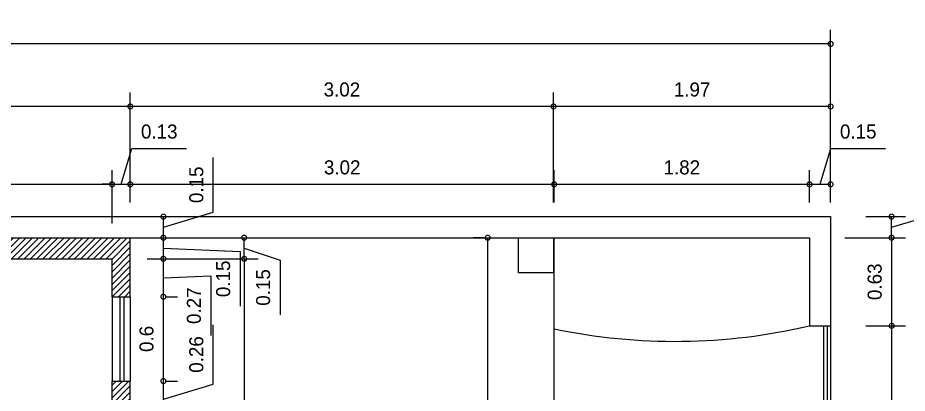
# Model space of a CAD drawing. Extents: x 130 to 509, y 87 to 225.
# Drawn here: x 303.92 to 310.26, y 161.96 to 164.63 of the extents above; entities that cross this region are included whole.
import ezdxf

# ---------------------------------------------------------------- set-up
doc = ezdxf.new("R2010")
doc.units = 0
doc.header["$LTSCALE"] = 7
doc.layers.get('0').update_dxf_attribs({"linetype": 'CONTINUOUS'})
doc.layers.get('DEFPOINTS').update_dxf_attribs({"linetype": 'CONTINUOUS'})
for name, color, linetype in [('02', 2, 'CONTINUOUS'), ('03', 3, 'CONTINUOUS'), ('06', 6, 'CONTINUOUS'), ('COTAS', 7, 'CONTINUOUS'), ('HACH', 7, 'CONTINUOUS')]:
    doc.layers.add(name, color=color, linetype=linetype)
doc.dimstyles.get("Standard").update_dxf_attribs({"dimtxt": 0.18, "dimasz": 0.18, "dimexe": 0.18, "dimexo": 0.0625, "dimgap": 0.09, "dimtad": 0, "dimtih": 1, "dimtoh": 1, "dimdec": 4, "dimzin": 0, "dimdsep": 46, "dimtxsty": 'Standard', "dimcen": 0.09, "dimadec": 0, "dimazin": 0, "dimtfac": 1, "dimtdec": 4, "dimtofl": 0, "dimtmove": 0, "dimatfit": 3, "dimfxl": 1, "dimtolj": 1, "dimtzin": 0, "dimarcsym": 0})
pattern_1 = [(45, (-0.118566, 2.160687), (-0.0224506403, 0.0224506403), [])]

# ---------------------------------------------------------------- blocks, each defined once
blk = doc.blocks.new('_DOTSMALL')
at = {"color": 0, "linetype": 'ByBlock', "const_width": 0.5}
blk.add_lwpolyline([(-0.0625, 0, 1), (0.0625, 0, 1)], format="xyb", close=True, dxfattribs=at)
blk = doc.blocks.new('*D27')
at = {"layer": 'COTAS', "color": 0}
for p, q in [((304.5899, 163.1678), (304.5899, 163.5477)), ((301.268, 163.4477), (304.5899, 163.4477))]:
    blk.add_line(p, q, dxfattribs=at)
at = {"layer": 'DEFPOINTS', "color": 0}
for p in [(304.5899, 163.4477), (301.268, 162.9178), (304.5899, 162.9178)]:
    blk.add_point(p, dxfattribs=at)
at = {"layer": 'COTAS', "color": 0, "xscale": 0.07, "yscale": 0.07, "zscale": 0.07, "rotation": 180}
blk.add_blockref('_DOTSMALL', (301.268, 163.4477), dxfattribs=at)
at = {"layer": 'COTAS', "color": 0, "xscale": 0.07, "yscale": 0.07, "zscale": 0.07}
blk.add_blockref('_DOTSMALL', (304.5899, 163.4477), dxfattribs=at)
at = {"layer": 'COTAS', "color": 2, "insert": (302.9289, 163.5677), "char_height": 0.1, "attachment_point": 5}
blk.add_mtext('\\A1;3.32', dxfattribs=at)
blk = doc.blocks.new('*D28')
at = {"layer": 'COTAS', "color": 0}
for p, q in [((304.6549, 163.4477), (304.7314, 163.7027)), ((304.7314, 163.7027), (305.1214, 163.7027)), ((304.7199, 163.3178), (304.7199, 163.5477)), ((304.5899, 163.4477), (304.5199, 163.4477)), ((304.5899, 163.4477), (304.7199, 163.4477)), ((304.5899, 163.4477), (304.7199, 163.4477)), ((304.7199, 163.4477), (304.7899, 163.4477))]:
    blk.add_line(p, q, dxfattribs=at)
at = {"layer": 'DEFPOINTS', "color": 0}
for p in [(304.7199, 163.4477), (304.7199, 163.0678), (304.5899, 162.9178)]:
    blk.add_point(p, dxfattribs=at)
at = {"layer": 'COTAS', "color": 0, "xscale": 0.07, "yscale": 0.07, "zscale": 0.07}
blk.add_blockref('_DOTSMALL', (304.5899, 163.4477), dxfattribs=at)
at = {"layer": 'COTAS', "color": 0, "xscale": 0.07, "yscale": 0.07, "zscale": 0.07, "rotation": 180}
blk.add_blockref('_DOTSMALL', (304.7199, 163.4477), dxfattribs=at)
at = {"layer": 'COTAS', "color": 2, "insert": (304.9264, 163.8227), "char_height": 0.1, "attachment_point": 5}
blk.add_mtext('\\A1;0.13', dxfattribs=at)
blk = doc.blocks.new('*D29')
at = {"layer": 'COTAS', "color": 0}
for p, q in [((307.7399, 163.3178), (307.7399, 163.5477)), ((304.7199, 163.4477), (307.7399, 163.4477))]:
    blk.add_line(p, q, dxfattribs=at)
at = {"layer": 'DEFPOINTS', "color": 0}
for p in [(307.7399, 163.4477), (304.7199, 163.0678), (307.7399, 163.0678)]:
    blk.add_point(p, dxfattribs=at)
at = {"layer": 'COTAS', "color": 0, "xscale": 0.07, "yscale": 0.07, "zscale": 0.07, "rotation": 180}
blk.add_blockref('_DOTSMALL', (304.7199, 163.4477), dxfattribs=at)
at = {"layer": 'COTAS', "color": 0, "xscale": 0.07, "yscale": 0.07, "zscale": 0.07}
blk.add_blockref('_DOTSMALL', (307.7399, 163.4477), dxfattribs=at)
at = {"layer": 'COTAS', "color": 2, "insert": (306.2299, 163.5677), "char_height": 0.1, "attachment_point": 5}
blk.add_mtext('\\A1;3.02', dxfattribs=at)
blk = doc.blocks.new('*D30')
at = {"layer": 'COTAS', "color": 0}
for p, q in [((309.5599, 163.3178), (309.5599, 163.5477)), ((307.7399, 163.4477), (309.5599, 163.4477))]:
    blk.add_line(p, q, dxfattribs=at)
at = {"layer": 'DEFPOINTS', "color": 0}
for p in [(309.5599, 163.4477), (307.7399, 163.0678), (309.5599, 163.0678)]:
    blk.add_point(p, dxfattribs=at)
at = {"layer": 'COTAS', "color": 0, "xscale": 0.07, "yscale": 0.07, "zscale": 0.07, "rotation": 180}
blk.add_blockref('_DOTSMALL', (307.7399, 163.4477), dxfattribs=at)
at = {"layer": 'COTAS', "color": 0, "xscale": 0.07, "yscale": 0.07, "zscale": 0.07}
blk.add_blockref('_DOTSMALL', (309.5599, 163.4477), dxfattribs=at)
at = {"layer": 'COTAS', "color": 2, "insert": (308.6499, 163.5677), "char_height": 0.1, "attachment_point": 5}
blk.add_mtext('\\A1;1.82', dxfattribs=at)
blk = doc.blocks.new('*D31')
at = {"layer": 'COTAS', "color": 0}
for p, q in [((309.6349, 163.4477), (309.7114, 163.7027)), ((309.7114, 163.7027), (310.1014, 163.7027)), ((309.7099, 163.3178), (309.7099, 163.5477)), ((309.5599, 163.4477), (309.7099, 163.4477))]:
    blk.add_line(p, q, dxfattribs=at)
at = {"layer": 'DEFPOINTS', "color": 0}
for p in [(309.7099, 163.4477), (309.5599, 163.0678), (309.7099, 163.0678)]:
    blk.add_point(p, dxfattribs=at)
at = {"layer": 'COTAS', "color": 0, "xscale": 0.07, "yscale": 0.07, "zscale": 0.07, "rotation": 180}
blk.add_blockref('_DOTSMALL', (309.5599, 163.4477), dxfattribs=at)
at = {"layer": 'COTAS', "color": 0, "xscale": 0.07, "yscale": 0.07, "zscale": 0.07}
blk.add_blockref('_DOTSMALL', (309.7099, 163.4477), dxfattribs=at)
at = {"layer": 'COTAS', "color": 2, "insert": (309.9064, 163.8227), "char_height": 0.1, "attachment_point": 5}
blk.add_mtext('\\A1;0.15', dxfattribs=at)
blk = doc.blocks.new('*D50')
at = {"layer": 'COTAS', "color": 0}
for p, q in [((305.311, 162.0253), (305.311, 162.4486)), ((304.956, 161.7898), (304.956, 162.0478)), ((304.9696, 162.0478), (305.056, 162.0478)), ((304.956, 161.9188), (305.311, 162.0253))]:
    blk.add_line(p, q, dxfattribs=at)
at = {"layer": 'DEFPOINTS', "color": 0}
for p in [(304.7196, 162.0478), (304.956, 162.0478), (304.7199, 161.7898)]:
    blk.add_point(p, dxfattribs=at)
at = {"layer": 'COTAS', "color": 0, "xscale": 0.07, "yscale": 0.07, "zscale": 0.07}
for p, rotation in [((304.956, 162.0478), 90), ((304.956, 161.7898), 270)]:
    blk.add_blockref('_DOTSMALL', p, dxfattribs=dict(at, rotation=rotation))
at = {"layer": 'COTAS', "color": 2, "insert": (305.191, 162.2369), "char_height": 0.1, "attachment_point": 5, "rotation": 90}
blk.add_mtext('\\A1;0.26', dxfattribs=at)
blk = doc.blocks.new('*D51')
at = {"layer": 'COTAS', "color": 0}
for p, q in [((304.956, 162.0478), (304.956, 162.6478)), ((304.9696, 162.6478), (305.056, 162.6478))]:
    blk.add_line(p, q, dxfattribs=at)
at = {"layer": 'DEFPOINTS', "color": 0}
for p in [(304.7196, 162.6478), (304.956, 162.6478), (304.7196, 162.0478)]:
    blk.add_point(p, dxfattribs=at)
at = {"layer": 'COTAS', "color": 0, "xscale": 0.07, "yscale": 0.07, "zscale": 0.07}
for p, rotation in [((304.956, 162.6478), 90), ((304.956, 162.0478), 270)]:
    blk.add_blockref('_DOTSMALL', p, dxfattribs=dict(at, rotation=rotation))
at = {"layer": 'COTAS', "color": 2, "insert": (304.836, 162.3478), "char_height": 0.1, "attachment_point": 5, "rotation": 90}
blk.add_mtext('\\A1;0.6', dxfattribs=at)
blk = doc.blocks.new('*D52')
at = {"layer": 'COTAS', "color": 0}
for p, q in [((304.8399, 162.9178), (305.056, 162.9178)), ((304.956, 162.6478), (304.956, 162.9178)), ((304.956, 162.7828), (305.2939, 162.7958)), ((305.2939, 162.7958), (305.2939, 162.3724))]:
    blk.add_line(p, q, dxfattribs=at)
at = {"layer": 'DEFPOINTS', "color": 0}
for p in [(304.5899, 162.9178), (304.956, 162.9178), (304.7196, 162.6478)]:
    blk.add_point(p, dxfattribs=at)
at = {"layer": 'COTAS', "color": 0, "xscale": 0.07, "yscale": 0.07, "zscale": 0.07}
for p, rotation in [((304.956, 162.9178), 90), ((304.956, 162.6478), 270)]:
    blk.add_blockref('_DOTSMALL', p, dxfattribs=dict(at, rotation=rotation))
at = {"layer": 'COTAS', "color": 2, "insert": (305.1739, 162.5841), "char_height": 0.1, "attachment_point": 5, "rotation": 90}
blk.add_mtext('\\A1;0.27', dxfattribs=at)
blk = doc.blocks.new('*D53')
at = {"layer": 'COTAS', "color": 0}
for p, q in [((304.956, 162.9178), (304.956, 163.0678)), ((304.9699, 163.0678), (305.056, 163.0678)), ((304.956, 162.9928), (305.5022, 162.9702)), ((305.5022, 162.9702), (305.5022, 162.5802))]:
    blk.add_line(p, q, dxfattribs=at)
at = {"layer": 'DEFPOINTS', "color": 0}
for p in [(304.7199, 163.0678), (304.956, 163.0678), (304.5899, 162.9178)]:
    blk.add_point(p, dxfattribs=at)
at = {"layer": 'COTAS', "color": 0, "xscale": 0.07, "yscale": 0.07, "zscale": 0.07}
for p, rotation in [((304.956, 163.0678), 90), ((304.956, 162.9178), 270)]:
    blk.add_blockref('_DOTSMALL', p, dxfattribs=dict(at, rotation=rotation))
at = {"layer": 'COTAS', "color": 2, "insert": (305.3822, 162.7752), "char_height": 0.1, "attachment_point": 5, "rotation": 90}
blk.add_mtext('\\A1;0.15', dxfattribs=at)
blk = doc.blocks.new('*D54')
at = {"layer": 'COTAS', "color": 0}
for p, q in [((305.311, 163.2493), (305.311, 163.6393)), ((304.956, 163.1428), (305.311, 163.2493)), ((304.956, 163.0678), (304.956, 163.2178)), ((304.9699, 163.2178), (305.056, 163.2178))]:
    blk.add_line(p, q, dxfattribs=at)
at = {"layer": 'DEFPOINTS', "color": 0}
for p in [(304.7199, 163.2178), (304.956, 163.2178), (304.7199, 163.0678)]:
    blk.add_point(p, dxfattribs=at)
at = {"layer": 'COTAS', "color": 0, "xscale": 0.07, "yscale": 0.07, "zscale": 0.07}
for p, rotation in [((304.956, 163.2178), 90), ((304.956, 163.0678), 270)]:
    blk.add_blockref('_DOTSMALL', p, dxfattribs=dict(at, rotation=rotation))
at = {"layer": 'COTAS', "color": 2, "insert": (305.191, 163.4443), "char_height": 0.1, "attachment_point": 5, "rotation": 90}
blk.add_mtext('\\A1;0.15', dxfattribs=at)
blk = doc.blocks.new('*D133')
at = {"color": 0, "linetype": 'ByBlock'}
for p, q in [((307.7357, 163.3178), (307.7357, 164.1018)), ((309.7099, 163.4678), (309.7099, 164.1018)), ((309.7099, 164.0018), (307.7357, 164.0018))]:
    blk.add_line(p, q, dxfattribs=at)
at = {"layer": 'DEFPOINTS', "color": 0, "linetype": 'ByBlock'}
for p in [(307.7357, 164.0018), (309.7099, 163.2178), (307.7357, 163.0678)]:
    blk.add_point(p, dxfattribs=at)
at = {"color": 0, "linetype": 'ByBlock', "xscale": 0.07, "yscale": 0.07, "zscale": 0.07, "rotation": 180}
blk.add_blockref('_DOTSMALL', (307.7357, 164.0018), dxfattribs=at)
at = {"color": 0, "linetype": 'ByBlock', "xscale": 0.07, "yscale": 0.07, "zscale": 0.07}
blk.add_blockref('_DOTSMALL', (309.7099, 164.0018), dxfattribs=at)
at = {"color": 2, "linetype": 'ByBlock', "insert": (308.7228, 164.1218), "char_height": 0.1, "attachment_point": 5}
blk.add_mtext('\\A1;1.97', dxfattribs=at)
blk = doc.blocks.new('*D134')
at = {"layer": 'COTAS', "color": 0}
for p, q in [((293.2299, 163.3178), (293.2299, 164.1018)), ((304.7199, 164.0018), (293.2299, 164.0018))]:
    blk.add_line(p, q, dxfattribs=at)
at = {"layer": 'DEFPOINTS', "color": 0}
for p in [(293.2299, 164.0018), (293.2299, 163.0678), (304.7199, 163.0678)]:
    blk.add_point(p, dxfattribs=at)
at = {"layer": 'COTAS', "color": 0, "xscale": 0.07, "yscale": 0.07, "zscale": 0.07, "rotation": 180}
blk.add_blockref('_DOTSMALL', (293.2299, 164.0018), dxfattribs=at)
at = {"layer": 'COTAS', "color": 0, "xscale": 0.07, "yscale": 0.07, "zscale": 0.07}
blk.add_blockref('_DOTSMALL', (304.7199, 164.0018), dxfattribs=at)
at = {"layer": 'COTAS', "color": 2, "insert": (298.9749, 164.1218), "char_height": 0.1, "attachment_point": 5}
blk.add_mtext('\\A1;11.49', dxfattribs=at)
blk = doc.blocks.new('*D137')
at = {"layer": 'COTAS', "color": 0}
for p, q in [((304.7199, 163.3178), (304.7199, 164.1018)), ((307.7357, 164.0018), (304.7199, 164.0018))]:
    blk.add_line(p, q, dxfattribs=at)
at = {"layer": 'DEFPOINTS', "color": 0}
for p in [(304.7199, 164.0018), (304.7199, 163.0678), (307.7357, 163.0678)]:
    blk.add_point(p, dxfattribs=at)
at = {"layer": 'COTAS', "color": 0, "xscale": 0.07, "yscale": 0.07, "zscale": 0.07, "rotation": 180}
blk.add_blockref('_DOTSMALL', (304.7199, 164.0018), dxfattribs=at)
at = {"layer": 'COTAS', "color": 0, "xscale": 0.07, "yscale": 0.07, "zscale": 0.07}
blk.add_blockref('_DOTSMALL', (307.7357, 164.0018), dxfattribs=at)
at = {"layer": 'COTAS', "color": 2, "insert": (306.2278, 164.1218), "char_height": 0.1, "attachment_point": 5}
blk.add_mtext('\\A1;3.02', dxfattribs=at)
blk = doc.blocks.new('*D138')
at = {"color": 0, "linetype": 'ByBlock'}
for p, q in [((284.6599, 163.4678), (284.6599, 164.5469)), ((309.7099, 163.4678), (309.7099, 164.5469)), ((309.7099, 164.4469), (284.6599, 164.4469))]:
    blk.add_line(p, q, dxfattribs=at)
at = {"layer": 'DEFPOINTS', "color": 0, "linetype": 'ByBlock'}
for p in [(284.6599, 164.4469), (284.6599, 163.2178), (309.7099, 163.2178)]:
    blk.add_point(p, dxfattribs=at)
at = {"color": 0, "linetype": 'ByBlock', "xscale": 0.07, "yscale": 0.07, "zscale": 0.07, "rotation": 180}
blk.add_blockref('_DOTSMALL', (284.6599, 164.4469), dxfattribs=at)
at = {"color": 0, "linetype": 'ByBlock', "xscale": 0.07, "yscale": 0.07, "zscale": 0.07}
blk.add_blockref('_DOTSMALL', (309.7099, 164.4469), dxfattribs=at)
at = {"color": 2, "linetype": 'ByBlock', "insert": (297.1849, 164.5669), "char_height": 0.1, "attachment_point": 5}
blk.add_mtext('\\A1;25.05', dxfattribs=at)
blk = doc.blocks.new('*D144')
at = {"color": 0, "linetype": 'ByBlock'}
for p, q in [((304.8399, 162.9178), (305.6318, 162.9178)), ((305.5318, 162.9178), (305.5318, 158.4978)), ((305.4699, 158.4978), (305.6318, 158.4978))]:
    blk.add_line(p, q, dxfattribs=at)
at = {"layer": 'DEFPOINTS', "color": 0, "linetype": 'ByBlock'}
for p in [(304.5899, 162.9178), (305.2199, 158.4978), (305.5318, 158.4978)]:
    blk.add_point(p, dxfattribs=at)
at = {"color": 0, "linetype": 'ByBlock', "xscale": 0.07, "yscale": 0.07, "zscale": 0.07}
for p, rotation in [((305.5318, 162.9178), 90), ((305.5318, 158.4978), 270)]:
    blk.add_blockref('_DOTSMALL', p, dxfattribs=dict(at, rotation=rotation))
at = {"color": 2, "linetype": 'ByBlock', "insert": (305.4118, 160.7078), "char_height": 0.1, "attachment_point": 5, "rotation": 90}
blk.add_mtext('\\A1;4.42', dxfattribs=at)
blk = doc.blocks.new('*D145')
at = {"layer": 'COTAS', "color": 0}
for p, q in [((305.5318, 162.9178), (305.5318, 163.0678)), ((305.6313, 163.0678), (305.6318, 163.0678)), ((305.5318, 162.9928), (305.7868, 162.9089)), ((305.7868, 162.9089), (305.7868, 162.5189))]:
    blk.add_line(p, q, dxfattribs=at)
at = {"layer": 'DEFPOINTS', "color": 0}
for p in [(305.3813, 163.0678), (305.5318, 163.0678), (304.5899, 162.9178)]:
    blk.add_point(p, dxfattribs=at)
at = {"layer": 'COTAS', "color": 0, "xscale": 0.07, "yscale": 0.07, "zscale": 0.07}
for p, rotation in [((305.5318, 163.0678), 90), ((305.5318, 162.9178), 270)]:
    blk.add_blockref('_DOTSMALL', p, dxfattribs=dict(at, rotation=rotation))
at = {"layer": 'COTAS', "color": 2, "insert": (305.6668, 162.7139), "char_height": 0.1, "attachment_point": 5, "rotation": 90}
blk.add_mtext('\\A1;0.15', dxfattribs=at)
blk = doc.blocks.new('*D160')
at = {"color": 0, "linetype": 'ByBlock'}
for p, q in [((309.8099, 163.0678), (310.2443, 163.0678)), ((310.1443, 163.0678), (310.1443, 162.441)), ((309.9599, 162.441), (310.2443, 162.441))]:
    blk.add_line(p, q, dxfattribs=at)
at = {"layer": 'DEFPOINTS', "color": 0, "linetype": 'ByBlock'}
for p in [(309.5599, 163.0678), (309.7099, 162.441), (310.1443, 162.441)]:
    blk.add_point(p, dxfattribs=at)
at = {"color": 0, "linetype": 'ByBlock', "xscale": 0.07, "yscale": 0.07, "zscale": 0.07}
for p, rotation in [((310.1443, 163.0678), 90), ((310.1443, 162.441), 270)]:
    blk.add_blockref('_DOTSMALL', p, dxfattribs=dict(at, rotation=rotation))
at = {"color": 2, "linetype": 'ByBlock', "insert": (310.0243, 162.7544), "char_height": 0.1, "attachment_point": 5, "rotation": 90}
blk.add_mtext('\\A1;0.63', dxfattribs=at)
blk = doc.blocks.new('*D161')
at = {"layer": 'COTAS', "color": 0}
for p, q in [((310.1443, 162.441), (310.1443, 159.9219)), ((309.9599, 159.9219), (310.2443, 159.9219))]:
    blk.add_line(p, q, dxfattribs=at)
at = {"layer": 'DEFPOINTS', "color": 0}
for p in [(309.7099, 162.441), (309.7099, 159.9219), (310.1443, 159.9219)]:
    blk.add_point(p, dxfattribs=at)
at = {"layer": 'COTAS', "color": 0, "xscale": 0.07, "yscale": 0.07, "zscale": 0.07}
for p, rotation in [((310.1443, 162.441), 90), ((310.1443, 159.9219), 270)]:
    blk.add_blockref('_DOTSMALL', p, dxfattribs=dict(at, rotation=rotation))
at = {"layer": 'COTAS', "color": 2, "insert": (310.0243, 161.1814), "char_height": 0.1, "attachment_point": 5, "rotation": 90}
blk.add_mtext('\\A1;2.52', dxfattribs=at)
blk = doc.blocks.new('*D168')
at = {"layer": 'COTAS', "color": 0}
for p, q in [((310.4993, 163.2493), (310.4993, 163.6393)), ((310.1443, 163.1428), (310.4993, 163.2493)), ((309.9599, 163.2178), (310.2443, 163.2178)), ((310.1443, 163.0678), (310.1443, 163.2178))]:
    blk.add_line(p, q, dxfattribs=at)
at = {"layer": 'DEFPOINTS', "color": 0}
for p in [(309.7099, 163.2178), (310.1443, 163.2178), (309.5599, 163.0678)]:
    blk.add_point(p, dxfattribs=at)
at = {"layer": 'COTAS', "color": 0, "xscale": 0.07, "yscale": 0.07, "zscale": 0.07}
for p, rotation in [((310.1443, 163.2178), 90), ((310.1443, 163.0678), 270)]:
    blk.add_blockref('_DOTSMALL', p, dxfattribs=dict(at, rotation=rotation))
at = {"layer": 'COTAS', "color": 2, "insert": (310.3793, 163.4443), "char_height": 0.1, "attachment_point": 5, "rotation": 90}
blk.add_mtext('\\A1;0.15', dxfattribs=at)
blk = doc.blocks.new('*D169')
at = {"color": 0, "linetype": 'ByBlock'}
for p, q in [((307.2357, 163.0678), (307.1663, 163.0678)), ((307.2663, 163.0678), (307.2663, 153.6478)), ((307.2357, 153.6478), (307.1663, 153.6478))]:
    blk.add_line(p, q, dxfattribs=at)
at = {"layer": 'DEFPOINTS', "color": 0, "linetype": 'ByBlock'}
for p in [(307.4857, 163.0678), (307.2663, 153.6478), (307.4857, 153.6478)]:
    blk.add_point(p, dxfattribs=at)
at = {"color": 0, "linetype": 'ByBlock', "xscale": 0.07, "yscale": 0.07, "zscale": 0.07}
for p, rotation in [((307.2663, 163.0678), 90), ((307.2663, 153.6478), 270)]:
    blk.add_blockref('_DOTSMALL', p, dxfattribs=dict(at, rotation=rotation))
at = {"color": 2, "linetype": 'ByBlock', "insert": (307.1463, 158.3578), "char_height": 0.1, "attachment_point": 5, "rotation": 90}
blk.add_mtext('\\A1;9.42', dxfattribs=at)

msp = doc.modelspace()

# ---------------------------------------------------------------- hatches: boundary and pattern name
at = {"layer": 'HACH'}
h = msp.add_hatch(dxfattribs=at)
h.set_pattern_fill('ANSI31', color=256, scale=0.01, style=0)
h.set_pattern_definition(pattern_1)
h.paths.add_polyline_path([(304.5899, 163.0678), (301.118, 163.0678), (301.118, 162.7118), (301.268, 162.7118), (301.268, 162.9178), (304.5899, 162.9178)])
h = msp.add_hatch(dxfattribs=at)
h.set_pattern_fill('ANSI31', color=256, scale=0.01, style=0)
h.set_pattern_definition(pattern_1)
h.paths.add_polyline_path([(304.7199, 163.0678), (304.5899, 163.0678), (304.5899, 162.6478), (304.7199, 162.6478)])
h = msp.add_hatch(dxfattribs=at)
h.set_pattern_fill('ANSI31', color=256, scale=0.01, style=0)
h.set_pattern_definition(pattern_1)
h.paths.add_polyline_path([(304.7199, 162.0478), (304.5899, 162.0478), (304.5899, 161.7898), (304.7199, 161.7898)])

# ---------------------------------------------------------------- linework, layer by layer
at = {"layer": '02'}
for p, q in [((307.7399, 153.6478), (307.7399, 163.0678)), ((304.5899, 162.6478), (304.5899, 162.0478)), ((304.7196, 162.6478), (304.7196, 162.0478)), ((309.7099, 162.441), (309.7099, 159.9219))]:
    msp.add_line(p, q, dxfattribs=at)
msp.add_arc((308.6014, 166.541), 4.2106, 258.19468, 283.15935, dxfattribs=at)
at = {"layer": '03'}
for p, q in [((304.645, 162.6478), (304.645, 162.0478)), ((304.675, 162.6478), (304.675, 162.0478)), ((309.6599, 162.441), (309.6599, 159.9219)), ((309.6849, 162.441), (309.6849, 159.9219))]:
    msp.add_line(p, q, dxfattribs=at)
at = {"layer": '06'}
for p, q in [((284.6599, 163.2178), (309.7099, 163.2178)), ((309.7099, 163.2178), (309.7099, 162.441)), ((293.2299, 163.0678), (309.5599, 163.0678)), ((304.7199, 162.6478), (304.7199, 163.0678)), ((309.5599, 163.0678), (309.5599, 162.441)), ((301.268, 162.9178), (304.5899, 162.9178)), ((304.5899, 162.6478), (304.5899, 162.9178)), ((304.5899, 162.6478), (304.7199, 162.6478)), ((309.5599, 162.441), (309.7099, 162.441)), ((304.5899, 162.0478), (304.7199, 162.0478)), ((304.5899, 161.7898), (304.5899, 162.0478)), ((304.7199, 161.7898), (304.7199, 162.0478))]:
    msp.add_line(p, q, dxfattribs=at)
msp.add_lwpolyline([(307.4857, 162.8178), (307.4857, 163.0678), (307.7357, 163.0678), (307.7357, 162.8178)], close=True, dxfattribs=at)

# ---------------------------------------------------------------- dimensions: what is measured, and where the dimension line sits
at = {"layer": 'COTAS'}
for base, p1, p2, override, picture, middle in [((284.6599, 164.4469), (309.7099, 163.2178), (284.6599, 163.2178), {"dimtxt": 0.1, "dimasz": 0.07, "dimexe": 0.1, "dimexo": 0.25, "dimgap": 0.07, "dimtad": 1, "dimtih": 0, "dimtoh": 0, "dimdec": 2, "dimzin": 8, "dimblk1": 'DOTSMALL', "dimblk2": 'DOTSMALL', "dimsah": 1, "dimcen": -0.1, "dimclrt": 2, "dimtdec": 2, "dimtofl": 1}, '*D138', (297.1849, 164.5669)), ((293.2299, 164.0018), (304.7199, 163.0678), (293.2299, 163.0678), {"dimtxt": 0.1, "dimasz": 0.07, "dimexe": 0.1, "dimexo": 0.25, "dimgap": 0.07, "dimtad": 1, "dimtih": 0, "dimtoh": 0, "dimdec": 2, "dimzin": 8, "dimblk1": 'DOTSMALL', "dimblk2": 'DOTSMALL', "dimsah": 1, "dimcen": -0.1, "dimse1": 1, "dimclrt": 2, "dimtdec": 2, "dimtofl": 1, "dimtmove": 1}, '*D134', (298.9749, 164.1218)), ((304.7199, 164.0018), (307.7357, 163.0678), (304.7199, 163.0678), {"dimtxt": 0.1, "dimasz": 0.07, "dimexe": 0.1, "dimexo": 0.25, "dimgap": 0.07, "dimtad": 1, "dimtih": 0, "dimtoh": 0, "dimdec": 2, "dimzin": 8, "dimblk1": 'DOTSMALL', "dimblk2": 'DOTSMALL', "dimsah": 1, "dimcen": -0.1, "dimse1": 1, "dimclrt": 2, "dimtdec": 2, "dimtofl": 1, "dimtmove": 1}, '*D137', (306.2278, 164.1218)), ((307.7357, 164.0018), (309.7099, 163.2178), (307.7357, 163.0678), {"dimtxt": 0.1, "dimasz": 0.07, "dimexe": 0.1, "dimexo": 0.25, "dimgap": 0.07, "dimtad": 1, "dimtih": 0, "dimtoh": 0, "dimdec": 2, "dimzin": 8, "dimblk1": 'DOTSMALL', "dimblk2": 'DOTSMALL', "dimsah": 1, "dimcen": -0.1, "dimclrt": 2, "dimtdec": 2, "dimtofl": 1}, '*D133', (308.7228, 164.1218)), ((304.7199, 163.4477), (304.5899, 162.9178), (304.7199, 163.0678), {"dimtxt": 0.1, "dimasz": 0.07, "dimexe": 0.1, "dimexo": 0.25, "dimgap": 0.07, "dimtad": 1, "dimtih": 0, "dimtoh": 0, "dimdec": 2, "dimzin": 8, "dimblk1": 'DOTSMALL', "dimblk2": 'DOTSMALL', "dimsah": 1, "dimcen": -0.1, "dimse1": 1, "dimclrt": 2, "dimtdec": 2, "dimtofl": 1, "dimtmove": 1}, '*D28', (304.8014, 163.8227)), ((309.7099, 163.4477), (309.5599, 163.0678), (309.7099, 163.0678), {"dimtxt": 0.1, "dimasz": 0.07, "dimexe": 0.1, "dimexo": 0.25, "dimgap": 0.07, "dimtad": 1, "dimtih": 0, "dimtoh": 0, "dimdec": 2, "dimzin": 8, "dimblk1": 'DOTSMALL', "dimblk2": 'DOTSMALL', "dimsah": 1, "dimcen": -0.1, "dimse1": 1, "dimclrt": 2, "dimtdec": 2, "dimtofl": 1, "dimtmove": 1}, '*D31', (309.7814, 163.8227)), ((304.5899, 163.4477), (301.268, 162.9178), (304.5899, 162.9178), {"dimtxt": 0.1, "dimasz": 0.07, "dimexe": 0.1, "dimexo": 0.25, "dimgap": 0.07, "dimtad": 1, "dimtih": 0, "dimtoh": 0, "dimdec": 2, "dimzin": 8, "dimblk1": 'DOTSMALL', "dimblk2": 'DOTSMALL', "dimsah": 1, "dimcen": -0.1, "dimse1": 1, "dimclrt": 2, "dimtdec": 2, "dimtofl": 1, "dimtmove": 1}, '*D27', (302.9289, 163.5677)), ((307.7399, 163.4477), (304.7199, 163.0678), (307.7399, 163.0678), {"dimtxt": 0.1, "dimasz": 0.07, "dimexe": 0.1, "dimexo": 0.25, "dimgap": 0.07, "dimtad": 1, "dimtih": 0, "dimtoh": 0, "dimdec": 2, "dimzin": 8, "dimblk1": 'DOTSMALL', "dimblk2": 'DOTSMALL', "dimsah": 1, "dimcen": -0.1, "dimse1": 1, "dimclrt": 2, "dimtdec": 2, "dimtofl": 1, "dimtmove": 1}, '*D29', (306.2299, 163.5677)), ((309.5599, 163.4477), (307.7399, 163.0678), (309.5599, 163.0678), {"dimtxt": 0.1, "dimasz": 0.07, "dimexe": 0.1, "dimexo": 0.25, "dimgap": 0.07, "dimtad": 1, "dimtih": 0, "dimtoh": 0, "dimdec": 2, "dimzin": 8, "dimblk1": 'DOTSMALL', "dimblk2": 'DOTSMALL', "dimsah": 1, "dimcen": -0.1, "dimse1": 1, "dimclrt": 2, "dimtdec": 2, "dimtofl": 1, "dimtmove": 1}, '*D30', (308.6499, 163.5677))]:
    dim = msp.add_linear_dim(base=base, p1=p1, p2=p2, dimstyle='Standard', override=override, dxfattribs=at)
    dim.commit()
    dim.dimension.update_dxf_attribs({"geometry": picture, "text_midpoint": middle})
for base, p1, p2, override, picture, middle in [((304.956, 163.2178), (304.7199, 163.0678), (304.7199, 163.2178), {"dimtxt": 0.1, "dimasz": 0.07, "dimexe": 0.1, "dimexo": 0.25, "dimgap": 0.07, "dimtad": 1, "dimtih": 0, "dimtoh": 0, "dimdec": 2, "dimzin": 8, "dimblk1": 'DOTSMALL', "dimblk2": 'DOTSMALL', "dimsah": 1, "dimcen": -0.1, "dimse1": 1, "dimclrt": 2, "dimtdec": 2, "dimtofl": 1, "dimtmove": 1}, '*D54', (305.191, 163.3193)), ((310.1443, 163.2178), (309.5599, 163.0678), (309.7099, 163.2178), {"dimtxt": 0.1, "dimasz": 0.07, "dimexe": 0.1, "dimexo": 0.25, "dimgap": 0.07, "dimtad": 1, "dimtih": 0, "dimtoh": 0, "dimdec": 2, "dimzin": 8, "dimblk1": 'DOTSMALL', "dimblk2": 'DOTSMALL', "dimsah": 1, "dimcen": -0.1, "dimse1": 1, "dimclrt": 2, "dimtdec": 2, "dimtofl": 1, "dimtmove": 1}, '*D168', (310.3793, 163.3193)), ((307.2663, 153.6478), (307.4857, 163.0678), (307.4857, 153.6478), {"dimtxt": 0.1, "dimasz": 0.07, "dimexe": 0.1, "dimexo": 0.25, "dimgap": 0.07, "dimtad": 1, "dimtih": 0, "dimtoh": 0, "dimdec": 2, "dimzin": 8, "dimblk1": 'DOTSMALL', "dimblk2": 'DOTSMALL', "dimsah": 1, "dimcen": -0.1, "dimclrt": 2, "dimtdec": 2, "dimtofl": 1}, '*D169', (307.1463, 158.3578)), ((310.1443, 162.441), (309.5599, 163.0678), (309.7099, 162.441), {"dimtxt": 0.1, "dimasz": 0.07, "dimexe": 0.1, "dimexo": 0.25, "dimgap": 0.07, "dimtad": 1, "dimtih": 0, "dimtoh": 0, "dimdec": 2, "dimzin": 8, "dimblk1": 'DOTSMALL', "dimblk2": 'DOTSMALL', "dimsah": 1, "dimcen": -0.1, "dimclrt": 2, "dimtdec": 2, "dimtofl": 1}, '*D160', (310.0243, 162.7544)), ((305.5318, 158.4978), (304.5899, 162.9178), (305.2199, 158.4978), {"dimtxt": 0.1, "dimasz": 0.07, "dimexe": 0.1, "dimexo": 0.25, "dimgap": 0.07, "dimtad": 1, "dimtih": 0, "dimtoh": 0, "dimdec": 2, "dimzin": 8, "dimblk1": 'DOTSMALL', "dimblk2": 'DOTSMALL', "dimsah": 1, "dimcen": -0.1, "dimclrt": 2, "dimtdec": 2, "dimtofl": 1}, '*D144', (305.4118, 160.7078)), ((304.956, 162.6478), (304.7196, 162.0478), (304.7196, 162.6478), {"dimtxt": 0.1, "dimasz": 0.07, "dimexe": 0.1, "dimexo": 0.25, "dimgap": 0.07, "dimtad": 1, "dimtih": 0, "dimtoh": 0, "dimdec": 2, "dimzin": 8, "dimblk1": 'DOTSMALL', "dimblk2": 'DOTSMALL', "dimsah": 1, "dimcen": -0.1, "dimse1": 1, "dimclrt": 2, "dimtdec": 2, "dimtofl": 1, "dimtmove": 1}, '*D51', (304.836, 162.3478)), ((304.956, 162.0478), (304.7199, 161.7898), (304.7196, 162.0478), {"dimtxt": 0.1, "dimasz": 0.07, "dimexe": 0.1, "dimexo": 0.25, "dimgap": 0.07, "dimtad": 1, "dimtih": 0, "dimtoh": 0, "dimdec": 2, "dimzin": 8, "dimblk1": 'DOTSMALL', "dimblk2": 'DOTSMALL', "dimsah": 1, "dimcen": -0.1, "dimse1": 1, "dimclrt": 2, "dimtdec": 2, "dimtofl": 1, "dimtmove": 1}, '*D50', (305.191, 162.0953)), ((310.1443, 159.9219), (309.7099, 162.441), (309.7099, 159.9219), {"dimtxt": 0.1, "dimasz": 0.07, "dimexe": 0.1, "dimexo": 0.25, "dimgap": 0.07, "dimtad": 1, "dimtih": 0, "dimtoh": 0, "dimdec": 2, "dimzin": 8, "dimblk1": 'DOTSMALL', "dimblk2": 'DOTSMALL', "dimsah": 1, "dimcen": -0.1, "dimse1": 1, "dimclrt": 2, "dimtdec": 2, "dimtofl": 1, "dimtmove": 1}, '*D161', (310.0243, 161.1814))]:
    dim = msp.add_linear_dim(base=base, p1=p1, p2=p2, angle=90, dimstyle='Standard', override=override, dxfattribs=at)
    dim.commit()
    dim.dimension.update_dxf_attribs({"geometry": picture, "text_midpoint": middle})
for base, p1, p2, picture, middle in [((304.956, 163.0678), (304.5899, 162.9178), (304.7199, 163.0678), '*D53', (305.5022, 162.9002)), ((305.5318, 163.0678), (304.5899, 162.9178), (305.3813, 163.0678), '*D145', (305.7868, 162.8389)), ((304.956, 162.9178), (304.7196, 162.6478), (304.5899, 162.9178), '*D52', (305.2939, 162.7258))]:
    dim = msp.add_linear_dim(base=base, p1=p1, p2=p2, angle=90, dimstyle='Standard', override={"dimtxt": 0.1, "dimasz": 0.07, "dimexe": 0.1, "dimexo": 0.25, "dimgap": 0.07, "dimtad": 1, "dimtih": 0, "dimtoh": 0, "dimdec": 2, "dimzin": 8, "dimblk1": 'DOTSMALL', "dimblk2": 'DOTSMALL', "dimsah": 1, "dimcen": -0.1, "dimse1": 1, "dimclrt": 2, "dimtdec": 2, "dimtofl": 1, "dimtmove": 1}, dxfattribs=at)
    dim.commit()
    dim.dimension.update_dxf_attribs({"geometry": picture, "text_midpoint": middle, "dimtype": 160})

doc.saveas('drawing.dxf')
